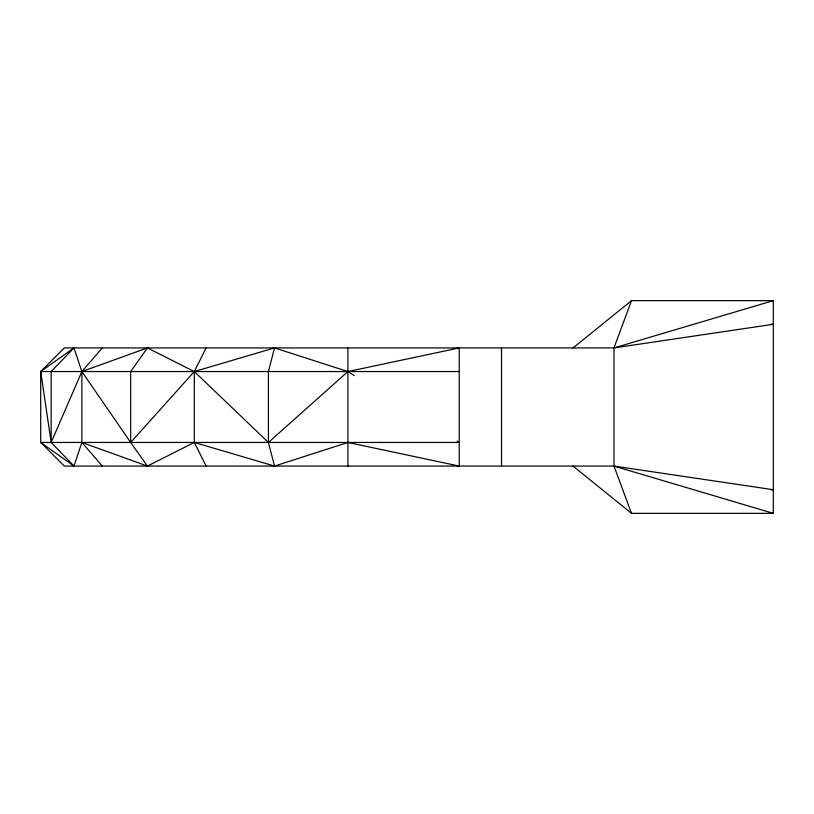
<?xml version="1.0" encoding="UTF-8"?>
<svg xmlns="http://www.w3.org/2000/svg" width="814" height="814" viewBox="0 0 814 814"><rect width="100%" height="100%" fill="white"/><g stroke="black" fill="none" stroke-linecap="round" stroke-linejoin="round"><path stroke-width="1.22" d="M354.344 375.641L347.924 371.55L274.522 347.924L268.406 371.55L268.406 442.45L274.522 466.076L347.924 442.45L459.218 466.076L459.218 347.924L347.924 371.55L268.406 442.45L194.312 371.55L147.395 347.924L81.858 371.55L51.17 442.45L73.993 466.076L81.858 442.45L81.858 371.55L73.993 347.924L40.7 371.55L40.7 442.45L64.337 466.076L613.98 466.076L773.3 489.713L770.766 489.713M631.511 513.349L613.98 466.076L613.98 347.924L631.511 300.651L773.3 300.651L773.3 513.349L631.511 513.349L573.046 466.076M206.125 347.924L194.312 371.55L130.678 442.45L147.395 466.076L194.312 442.45L274.522 466.076M147.395 347.924L130.678 371.55L130.678 442.45L81.858 371.55L102.33 347.924M73.993 347.924L51.17 371.55L51.17 442.45L40.7 371.55L64.337 347.924L613.98 347.924L773.3 324.287L770.766 324.287M573.046 347.924L631.511 300.651M613.98 347.924L773.3 300.651M274.522 347.924L194.312 371.55L194.312 442.45L206.125 466.076M40.7 371.55L459.218 371.55M613.98 466.076L773.3 513.349M147.395 466.076L81.858 442.45L102.33 466.076M457.071 441.086L459.218 442.45L40.7 442.45L73.993 466.076M501.526 347.924L501.526 466.076M347.924 347.924L347.924 466.076"/></g></svg>
